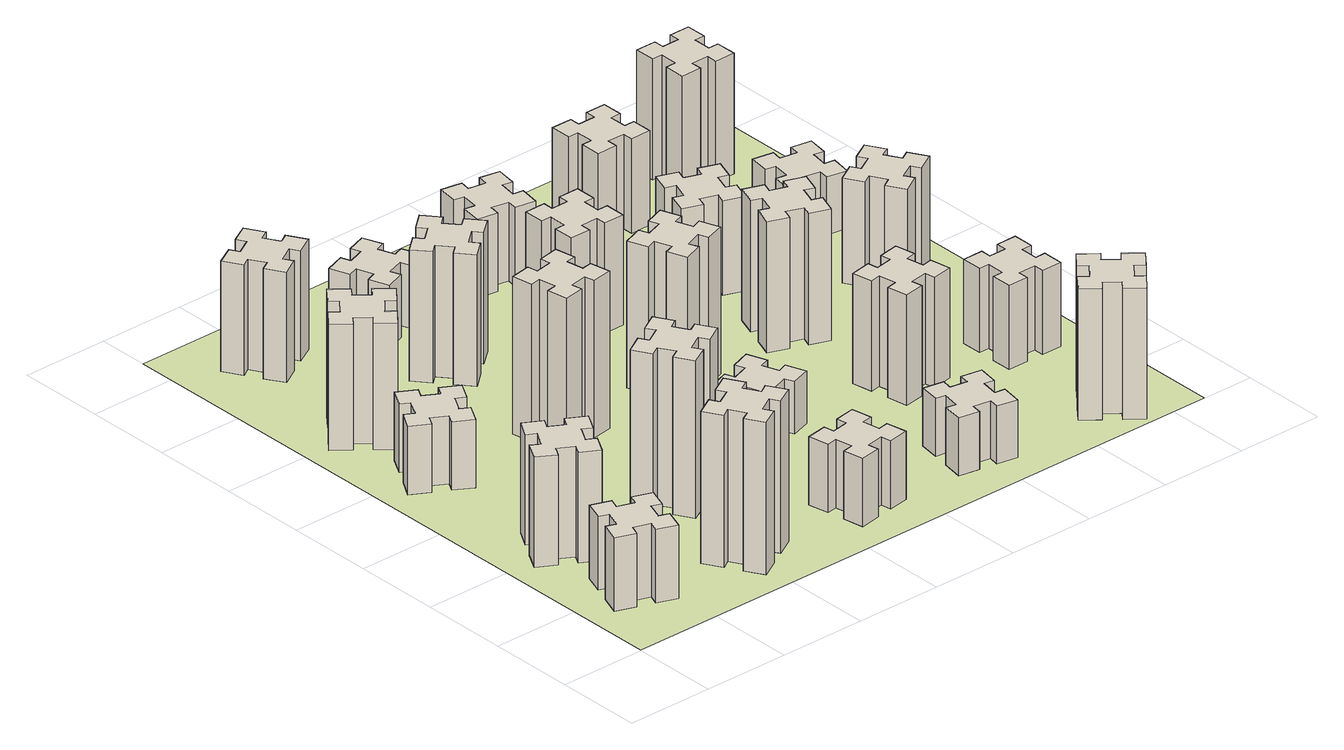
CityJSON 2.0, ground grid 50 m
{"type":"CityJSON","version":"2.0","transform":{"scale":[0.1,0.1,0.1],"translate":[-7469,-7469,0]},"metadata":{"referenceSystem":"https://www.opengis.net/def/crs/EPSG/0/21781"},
"CityObjects":{
"building1":{"type":"Building","attributes":{"class":"1000","function":"1000","usage":"1000","yearOfConstruction":2016,"roofType":"1000","measuredHeight":42,"storeysAboveGround":30,"storeysBelowGround":0},"geometry":[{"type":"Solid","lod":"1","boundaries":[[[[0,1,2,3,4,5,6,7,8,9,10,11,12,13,14,15,16,17,18,19]],[[17,16,20,21]],[[16,15,22,20]],[[15,14,23,22]],[[14,13,24,23]],[[13,12,25,24]],[[12,11,26,25]],[[11,10,27,26]],[[10,9,28,27]],[[9,8,29,28]],[[8,7,30,29]],[[7,6,31,30]],[[6,5,32,31]],[[5,4,33,32]],[[4,3,34,33]],[[3,2,35,34]],[[2,1,36,35]],[[1,0,37,36]],[[0,19,38,37]],[[19,18,39,38]],[[18,17,21,39]],[[24,25,26,27,28,29,30,31,32,33,34,35,36,37,38,39,21,20,22,23]]]]}]},
"building2":{"type":"Building","attributes":{"class":"1000","function":"1000","usage":"1000","yearOfConstruction":2016,"roofType":"1000","measuredHeight":63,"storeysAboveGround":30,"storeysBelowGround":0},"geometry":[{"type":"Solid","lod":"1","boundaries":[[[[40,41,42,43,44,45,46,47,48,49,50,51,52,53,54,55,56,57,58,59]],[[57,56,60,61]],[[56,55,62,60]],[[55,54,63,62]],[[54,53,64,63]],[[53,52,65,64]],[[52,51,66,65]],[[51,50,67,66]],[[50,49,68,67]],[[49,48,69,68]],[[48,47,70,69]],[[47,46,71,70]],[[46,45,72,71]],[[45,44,73,72]],[[44,43,74,73]],[[43,42,75,74]],[[42,41,76,75]],[[41,40,77,76]],[[40,59,78,77]],[[59,58,79,78]],[[58,57,61,79]],[[64,65,66,67,68,69,70,71,72,73,74,75,76,77,78,79,61,60,62,63]]]]}]},
"building3":{"type":"Building","attributes":{"class":"1000","function":"1000","usage":"1000","yearOfConstruction":2016,"roofType":"1000","measuredHeight":39,"storeysAboveGround":30,"storeysBelowGround":0},"geometry":[{"type":"Solid","lod":"1","boundaries":[[[[80,81,82,83,84,85,86,87,88,89,90,91,92,93,94,95,96,97,98,99]],[[97,96,100,101]],[[96,95,102,100]],[[95,94,103,102]],[[94,93,104,103]],[[93,92,105,104]],[[92,91,106,105]],[[91,90,107,106]],[[90,89,108,107]],[[89,88,109,108]],[[88,87,110,109]],[[87,86,111,110]],[[86,85,112,111]],[[85,84,113,112]],[[84,83,114,113]],[[83,82,115,114]],[[82,81,116,115]],[[81,80,117,116]],[[80,99,118,117]],[[99,98,119,118]],[[98,97,101,119]],[[104,105,106,107,108,109,110,111,112,113,114,115,116,117,118,119,101,100,102,103]]]]}]},
"building4":{"type":"Building","attributes":{"class":"1000","function":"1000","usage":"1000","yearOfConstruction":2016,"roofType":"1000","measuredHeight":72,"storeysAboveGround":30,"storeysBelowGround":0},"geometry":[{"type":"Solid","lod":"1","boundaries":[[[[120,121,122,123,124,125,126,127,128,129,130,131,132,133,134,135,136,137,138,139]],[[137,136,140,141]],[[136,135,142,140]],[[135,134,143,142]],[[134,133,144,143]],[[133,132,145,144]],[[132,131,146,145]],[[131,130,147,146]],[[130,129,148,147]],[[129,128,149,148]],[[128,127,150,149]],[[127,126,151,150]],[[126,125,152,151]],[[125,124,153,152]],[[124,123,154,153]],[[123,122,155,154]],[[122,121,156,155]],[[121,120,157,156]],[[120,139,158,157]],[[139,138,159,158]],[[138,137,141,159]],[[144,145,146,147,148,149,150,151,152,153,154,155,156,157,158,159,141,140,142,143]]]]}]},
"building5":{"type":"Building","attributes":{"class":"1000","function":"1000","usage":"1000","yearOfConstruction":2016,"roofType":"1000","measuredHeight":87,"storeysAboveGround":30,"storeysBelowGround":0},"geometry":[{"type":"Solid","lod":"1","boundaries":[[[[160,161,162,163,164,165,166,167,168,169,170,171,172,173,174,175,176,177,178,179]],[[177,176,180,181]],[[176,175,182,180]],[[175,174,183,182]],[[174,173,184,183]],[[173,172,185,184]],[[172,171,186,185]],[[171,170,187,186]],[[170,169,188,187]],[[169,168,189,188]],[[168,167,190,189]],[[167,166,191,190]],[[166,165,192,191]],[[165,164,193,192]],[[164,163,194,193]],[[163,162,195,194]],[[162,161,196,195]],[[161,160,197,196]],[[160,179,198,197]],[[179,178,199,198]],[[178,177,181,199]],[[184,185,186,187,188,189,190,191,192,193,194,195,196,197,198,199,181,180,182,183]]]]}]},
"building6":{"type":"Building","attributes":{"class":"1000","function":"1000","usage":"1000","yearOfConstruction":2016,"roofType":"1000","measuredHeight":90,"storeysAboveGround":30,"storeysBelowGround":0},"geometry":[{"type":"Solid","lod":"1","boundaries":[[[[200,201,202,203,204,205,206,207,208,209,210,211,212,213,214,215,216,217,218,219]],[[217,216,220,221]],[[216,215,222,220]],[[215,214,223,222]],[[214,213,224,223]],[[213,212,225,224]],[[212,211,226,225]],[[211,210,227,226]],[[210,209,228,227]],[[209,208,229,228]],[[208,207,230,229]],[[207,206,231,230]],[[206,205,232,231]],[[205,204,233,232]],[[204,203,234,233]],[[203,202,235,234]],[[202,201,236,235]],[[201,200,237,236]],[[200,219,238,237]],[[219,218,239,238]],[[218,217,221,239]],[[224,225,226,227,228,229,230,231,232,233,234,235,236,237,238,239,221,220,222,223]]]]}]},
"building7":{"type":"Building","attributes":{"class":"1000","function":"1000","usage":"1000","yearOfConstruction":2016,"roofType":"1000","measuredHeight":63,"storeysAboveGround":30,"storeysBelowGround":0},"geometry":[{"type":"Solid","lod":"1","boundaries":[[[[240,241,242,243,244,245,246,247,248,249,250,251,252,253,254,255,256,257,258,259]],[[257,256,260,261]],[[256,255,262,260]],[[255,254,263,262]],[[254,253,264,263]],[[253,252,265,264]],[[252,251,266,265]],[[251,250,267,266]],[[250,249,268,267]],[[249,248,269,268]],[[248,247,270,269]],[[247,246,271,270]],[[246,245,272,271]],[[245,244,273,272]],[[244,243,274,273]],[[243,242,275,274]],[[242,241,276,275]],[[241,240,277,276]],[[240,259,278,277]],[[259,258,279,278]],[[258,257,261,279]],[[264,265,266,267,268,269,270,271,272,273,274,275,276,277,278,279,261,260,262,263]]]]}]},
"building8":{"type":"Building","attributes":{"class":"1000","function":"1000","usage":"1000","yearOfConstruction":2016,"roofType":"1000","measuredHeight":90,"storeysAboveGround":30,"storeysBelowGround":0},"geometry":[{"type":"Solid","lod":"1","boundaries":[[[[280,281,282,283,284,285,286,287,288,289,290,291,292,293,294,295,296,297,298,299]],[[297,296,300,301]],[[296,295,302,300]],[[295,294,303,302]],[[294,293,304,303]],[[293,292,305,304]],[[292,291,306,305]],[[291,290,307,306]],[[290,289,308,307]],[[289,288,309,308]],[[288,287,310,309]],[[287,286,311,310]],[[286,285,312,311]],[[285,284,313,312]],[[284,283,314,313]],[[283,282,315,314]],[[282,281,316,315]],[[281,280,317,316]],[[280,299,318,317]],[[299,298,319,318]],[[298,297,301,319]],[[304,305,306,307,308,309,310,311,312,313,314,315,316,317,318,319,301,300,302,303]]]]}]},
"building9":{"type":"Building","attributes":{"class":"1000","function":"1000","usage":"1000","yearOfConstruction":2016,"roofType":"1000","measuredHeight":39,"storeysAboveGround":30,"storeysBelowGround":0},"geometry":[{"type":"Solid","lod":"1","boundaries":[[[[320,321,322,323,324,325,326,327,328,329,330,331,332,333,334,335,336,337,338,339]],[[337,336,340,341]],[[336,335,342,340]],[[335,334,343,342]],[[334,333,344,343]],[[333,332,345,344]],[[332,331,346,345]],[[331,330,347,346]],[[330,329,348,347]],[[329,328,349,348]],[[328,327,350,349]],[[327,326,351,350]],[[326,325,352,351]],[[325,324,353,352]],[[324,323,354,353]],[[323,322,355,354]],[[322,321,356,355]],[[321,320,357,356]],[[320,339,358,357]],[[339,338,359,358]],[[338,337,341,359]],[[344,345,346,347,348,349,350,351,352,353,354,355,356,357,358,359,341,340,342,343]]]]}]},
"building10":{"type":"Building","attributes":{"class":"1000","function":"1000","usage":"1000","yearOfConstruction":2016,"roofType":"1000","measuredHeight":75,"storeysAboveGround":30,"storeysBelowGround":0},"geometry":[{"type":"Solid","lod":"1","boundaries":[[[[360,361,362,363,364,365,366,367,368,369,370,371,372,373,374,375,376,377,378,379]],[[377,376,380,381]],[[376,375,382,380]],[[375,374,383,382]],[[374,373,384,383]],[[373,372,385,384]],[[372,371,386,385]],[[371,370,387,386]],[[370,369,388,387]],[[369,368,389,388]],[[368,367,390,389]],[[367,366,391,390]],[[366,365,392,391]],[[365,364,393,392]],[[364,363,394,393]],[[363,362,395,394]],[[362,361,396,395]],[[361,360,397,396]],[[360,379,398,397]],[[379,378,399,398]],[[378,377,381,399]],[[384,385,386,387,388,389,390,391,392,393,394,395,396,397,398,399,381,380,382,383]]]]}]},
"building11":{"type":"Building","attributes":{"class":"1000","function":"1000","usage":"1000","yearOfConstruction":2016,"roofType":"1000","measuredHeight":36,"storeysAboveGround":30,"storeysBelowGround":0},"geometry":[{"type":"Solid","lod":"1","boundaries":[[[[400,401,402,403,404,405,406,407,408,409,410,411,412,413,414,415,416,417,418,419]],[[417,416,420,421]],[[416,415,422,420]],[[415,414,423,422]],[[414,413,424,423]],[[413,412,425,424]],[[412,411,426,425]],[[411,410,427,426]],[[410,409,428,427]],[[409,408,429,428]],[[408,407,430,429]],[[407,406,431,430]],[[406,405,432,431]],[[405,404,433,432]],[[404,403,434,433]],[[403,402,435,434]],[[402,401,436,435]],[[401,400,437,436]],[[400,419,438,437]],[[419,418,439,438]],[[418,417,421,439]],[[424,425,426,427,428,429,430,431,432,433,434,435,436,437,438,439,421,420,422,423]]]]}]},
"building12":{"type":"Building","attributes":{"class":"1000","function":"1000","usage":"1000","yearOfConstruction":2016,"roofType":"1000","measuredHeight":30,"storeysAboveGround":30,"storeysBelowGround":0},"geometry":[{"type":"Solid","lod":"1","boundaries":[[[[440,441,442,443,444,445,446,447,448,449,450,451,452,453,454,455,456,457,458,459]],[[457,456,460,461]],[[456,455,462,460]],[[455,454,463,462]],[[454,453,464,463]],[[453,452,465,464]],[[452,451,466,465]],[[451,450,467,466]],[[450,449,468,467]],[[449,448,469,468]],[[448,447,470,469]],[[447,446,471,470]],[[446,445,472,471]],[[445,444,473,472]],[[444,443,474,473]],[[443,442,475,474]],[[442,441,476,475]],[[441,440,477,476]],[[440,459,478,477]],[[459,458,479,478]],[[458,457,461,479]],[[464,465,466,467,468,469,470,471,472,473,474,475,476,477,478,479,461,460,462,463]]]]}]},
"building13":{"type":"Building","attributes":{"class":"1000","function":"1000","usage":"1000","yearOfConstruction":2016,"roofType":"1000","measuredHeight":84,"storeysAboveGround":30,"storeysBelowGround":0},"geometry":[{"type":"Solid","lod":"1","boundaries":[[[[480,481,482,483,484,485,486,487,488,489,490,491,492,493,494,495,496,497,498,499]],[[497,496,500,501]],[[496,495,502,500]],[[495,494,503,502]],[[494,493,504,503]],[[493,492,505,504]],[[492,491,506,505]],[[491,490,507,506]],[[490,489,508,507]],[[489,488,509,508]],[[488,487,510,509]],[[487,486,511,510]],[[486,485,512,511]],[[485,484,513,512]],[[484,483,514,513]],[[483,482,515,514]],[[482,481,516,515]],[[481,480,517,516]],[[480,499,518,517]],[[499,498,519,518]],[[498,497,501,519]],[[504,505,506,507,508,509,510,511,512,513,514,515,516,517,518,519,501,500,502,503]]]]}]},
"building14":{"type":"Building","attributes":{"class":"1000","function":"1000","usage":"1000","yearOfConstruction":2016,"roofType":"1000","measuredHeight":33,"storeysAboveGround":30,"storeysBelowGround":0},"geometry":[{"type":"Solid","lod":"1","boundaries":[[[[520,521,522,523,524,525,526,527,528,529,530,531,532,533,534,535,536,537,538,539]],[[537,536,540,541]],[[536,535,542,540]],[[535,534,543,542]],[[534,533,544,543]],[[533,532,545,544]],[[532,531,546,545]],[[531,530,547,546]],[[530,529,548,547]],[[529,528,549,548]],[[528,527,550,549]],[[527,526,551,550]],[[526,525,552,551]],[[525,524,553,552]],[[524,523,554,553]],[[523,522,555,554]],[[522,521,556,555]],[[521,520,557,556]],[[520,539,558,557]],[[539,538,559,558]],[[538,537,541,559]],[[544,545,546,547,548,549,550,551,552,553,554,555,556,557,558,559,541,540,542,543]]]]}]},
"building15":{"type":"Building","attributes":{"class":"1000","function":"1000","usage":"1000","yearOfConstruction":2016,"roofType":"1000","measuredHeight":63,"storeysAboveGround":30,"storeysBelowGround":0},"geometry":[{"type":"Solid","lod":"1","boundaries":[[[[560,561,562,563,564,565,566,567,568,569,570,571,572,573,574,575,576,577,578,579]],[[577,576,580,581]],[[576,575,582,580]],[[575,574,583,582]],[[574,573,584,583]],[[573,572,585,584]],[[572,571,586,585]],[[571,570,587,586]],[[570,569,588,587]],[[569,568,589,588]],[[568,567,590,589]],[[567,566,591,590]],[[566,565,592,591]],[[565,564,593,592]],[[564,563,594,593]],[[563,562,595,594]],[[562,561,596,595]],[[561,560,597,596]],[[560,579,598,597]],[[579,578,599,598]],[[578,577,581,599]],[[584,585,586,587,588,589,590,591,592,593,594,595,596,597,598,599,581,580,582,583]]]]}]},
"building16":{"type":"Building","attributes":{"class":"1000","function":"1000","usage":"1000","yearOfConstruction":2016,"roofType":"1000","measuredHeight":45,"storeysAboveGround":30,"storeysBelowGround":0},"geometry":[{"type":"Solid","lod":"1","boundaries":[[[[600,601,602,603,604,605,606,607,608,609,610,611,612,613,614,615,616,617,618,619]],[[617,616,620,621]],[[616,615,622,620]],[[615,614,623,622]],[[614,613,624,623]],[[613,612,625,624]],[[612,611,626,625]],[[611,610,627,626]],[[610,609,628,627]],[[609,608,629,628]],[[608,607,630,629]],[[607,606,631,630]],[[606,605,632,631]],[[605,604,633,632]],[[604,603,634,633]],[[603,602,635,634]],[[602,601,636,635]],[[601,600,637,636]],[[600,619,638,637]],[[619,618,639,638]],[[618,617,621,639]],[[624,625,626,627,628,629,630,631,632,633,634,635,636,637,638,639,621,620,622,623]]]]}]},
"building17":{"type":"Building","attributes":{"class":"1000","function":"1000","usage":"1000","yearOfConstruction":2016,"roofType":"1000","measuredHeight":63,"storeysAboveGround":30,"storeysBelowGround":0},"geometry":[{"type":"Solid","lod":"1","boundaries":[[[[640,641,642,643,644,645,646,647,648,649,650,651,652,653,654,655,656,657,658,659]],[[657,656,660,661]],[[656,655,662,660]],[[655,654,663,662]],[[654,653,664,663]],[[653,652,665,664]],[[652,651,666,665]],[[651,650,667,666]],[[650,649,668,667]],[[649,648,669,668]],[[648,647,670,669]],[[647,646,671,670]],[[646,645,672,671]],[[645,644,673,672]],[[644,643,674,673]],[[643,642,675,674]],[[642,641,676,675]],[[641,640,677,676]],[[640,659,678,677]],[[659,658,679,678]],[[658,657,661,679]],[[664,665,666,667,668,669,670,671,672,673,674,675,676,677,678,679,661,660,662,663]]]]}]},
"building18":{"type":"Building","attributes":{"class":"1000","function":"1000","usage":"1000","yearOfConstruction":2016,"roofType":"1000","measuredHeight":75,"storeysAboveGround":30,"storeysBelowGround":0},"geometry":[{"type":"Solid","lod":"1","boundaries":[[[[680,681,682,683,684,685,686,687,688,689,690,691,692,693,694,695,696,697,698,699]],[[697,696,700,701]],[[696,695,702,700]],[[695,694,703,702]],[[694,693,704,703]],[[693,692,705,704]],[[692,691,706,705]],[[691,690,707,706]],[[690,689,708,707]],[[689,688,709,708]],[[688,687,710,709]],[[687,686,711,710]],[[686,685,712,711]],[[685,684,713,712]],[[684,683,714,713]],[[683,682,715,714]],[[682,681,716,715]],[[681,680,717,716]],[[680,699,718,717]],[[699,698,719,718]],[[698,697,701,719]],[[704,705,706,707,708,709,710,711,712,713,714,715,716,717,718,719,701,700,702,703]]]]}]},
"building19":{"type":"Building","attributes":{"class":"1000","function":"1000","usage":"1000","yearOfConstruction":2016,"roofType":"1000","measuredHeight":54,"storeysAboveGround":30,"storeysBelowGround":0},"geometry":[{"type":"Solid","lod":"1","boundaries":[[[[720,721,722,723,724,725,726,727,728,729,730,731,732,733,734,735,736,737,738,739]],[[737,736,740,741]],[[736,735,742,740]],[[735,734,743,742]],[[734,733,744,743]],[[733,732,745,744]],[[732,731,746,745]],[[731,730,747,746]],[[730,729,748,747]],[[729,728,749,748]],[[728,727,750,749]],[[727,726,751,750]],[[726,725,752,751]],[[725,724,753,752]],[[724,723,754,753]],[[723,722,755,754]],[[722,721,756,755]],[[721,720,757,756]],[[720,739,758,757]],[[739,738,759,758]],[[738,737,741,759]],[[744,745,746,747,748,749,750,751,752,753,754,755,756,757,758,759,741,740,742,743]]]]}]},
"building20":{"type":"Building","attributes":{"class":"1000","function":"1000","usage":"1000","yearOfConstruction":2016,"roofType":"1000","measuredHeight":75,"storeysAboveGround":30,"storeysBelowGround":0},"geometry":[{"type":"Solid","lod":"1","boundaries":[[[[760,761,762,763,764,765,766,767,768,769,770,771,772,773,774,775,776,777,778,779]],[[777,776,780,781]],[[776,775,782,780]],[[775,774,783,782]],[[774,773,784,783]],[[773,772,785,784]],[[772,771,786,785]],[[771,770,787,786]],[[770,769,788,787]],[[769,768,789,788]],[[768,767,790,789]],[[767,766,791,790]],[[766,765,792,791]],[[765,764,793,792]],[[764,763,794,793]],[[763,762,795,794]],[[762,761,796,795]],[[761,760,797,796]],[[760,779,798,797]],[[779,778,799,798]],[[778,777,781,799]],[[784,785,786,787,788,789,790,791,792,793,794,795,796,797,798,799,781,780,782,783]]]]}]},
"building21":{"type":"Building","attributes":{"class":"1000","function":"1000","usage":"1000","yearOfConstruction":2016,"roofType":"1000","measuredHeight":54,"storeysAboveGround":30,"storeysBelowGround":0},"geometry":[{"type":"Solid","lod":"1","boundaries":[[[[800,801,802,803,804,805,806,807,808,809,810,811,812,813,814,815,816,817,818,819]],[[817,816,820,821]],[[816,815,822,820]],[[815,814,823,822]],[[814,813,824,823]],[[813,812,825,824]],[[812,811,826,825]],[[811,810,827,826]],[[810,809,828,827]],[[809,808,829,828]],[[808,807,830,829]],[[807,806,831,830]],[[806,805,832,831]],[[805,804,833,832]],[[804,803,834,833]],[[803,802,835,834]],[[802,801,836,835]],[[801,800,837,836]],[[800,819,838,837]],[[819,818,839,838]],[[818,817,821,839]],[[824,825,826,827,828,829,830,831,832,833,834,835,836,837,838,839,821,820,822,823]]]]}]},
"building22":{"type":"Building","attributes":{"class":"1000","function":"1000","usage":"1000","yearOfConstruction":2016,"roofType":"1000","measuredHeight":48,"storeysAboveGround":30,"storeysBelowGround":0},"geometry":[{"type":"Solid","lod":"1","boundaries":[[[[840,841,842,843,844,845,846,847,848,849,850,851,852,853,854,855,856,857,858,859]],[[857,856,860,861]],[[856,855,862,860]],[[855,854,863,862]],[[854,853,864,863]],[[853,852,865,864]],[[852,851,866,865]],[[851,850,867,866]],[[850,849,868,867]],[[849,848,869,868]],[[848,847,870,869]],[[847,846,871,870]],[[846,845,872,871]],[[845,844,873,872]],[[844,843,874,873]],[[843,842,875,874]],[[842,841,876,875]],[[841,840,877,876]],[[840,859,878,877]],[[859,858,879,878]],[[858,857,861,879]],[[864,865,866,867,868,869,870,871,872,873,874,875,876,877,878,879,861,860,862,863]]]]}]},
"building23":{"type":"Building","attributes":{"class":"1000","function":"1000","usage":"1000","yearOfConstruction":2016,"roofType":"1000","measuredHeight":60,"storeysAboveGround":30,"storeysBelowGround":0},"geometry":[{"type":"Solid","lod":"1","boundaries":[[[[880,881,882,883,884,885,886,887,888,889,890,891,892,893,894,895,896,897,898,899]],[[897,896,900,901]],[[896,895,902,900]],[[895,894,903,902]],[[894,893,904,903]],[[893,892,905,904]],[[892,891,906,905]],[[891,890,907,906]],[[890,889,908,907]],[[889,888,909,908]],[[888,887,910,909]],[[887,886,911,910]],[[886,885,912,911]],[[885,884,913,912]],[[884,883,914,913]],[[883,882,915,914]],[[882,881,916,915]],[[881,880,917,916]],[[880,899,918,917]],[[899,898,919,918]],[[898,897,901,919]],[[904,905,906,907,908,909,910,911,912,913,914,915,916,917,918,919,901,900,902,903]]]]}]},
"building24":{"type":"Building","attributes":{"class":"1000","function":"1000","usage":"1000","yearOfConstruction":2016,"roofType":"1000","measuredHeight":33,"storeysAboveGround":30,"storeysBelowGround":0},"geometry":[{"type":"Solid","lod":"1","boundaries":[[[[920,921,922,923,924,925,926,927,928,929,930,931,932,933,934,935,936,937,938,939]],[[937,936,940,941]],[[936,935,942,940]],[[935,934,943,942]],[[934,933,944,943]],[[933,932,945,944]],[[932,931,946,945]],[[931,930,947,946]],[[930,929,948,947]],[[929,928,949,948]],[[928,927,950,949]],[[927,926,951,950]],[[926,925,952,951]],[[925,924,953,952]],[[924,923,954,953]],[[923,922,955,954]],[[922,921,956,955]],[[921,920,957,956]],[[920,939,958,957]],[[939,938,959,958]],[[938,937,941,959]],[[944,945,946,947,948,949,950,951,952,953,954,955,956,957,958,959,941,940,942,943]]]]}]},
"building25":{"type":"Building","attributes":{"class":"1000","function":"1000","usage":"1000","yearOfConstruction":2016,"roofType":"1000","measuredHeight":69,"storeysAboveGround":30,"storeysBelowGround":0},"geometry":[{"type":"Solid","lod":"1","boundaries":[[[[960,961,962,963,964,965,966,967,968,969,970,971,972,973,974,975,976,977,978,979]],[[977,976,980,981]],[[976,975,982,980]],[[975,974,983,982]],[[974,973,984,983]],[[973,972,985,984]],[[972,971,986,985]],[[971,970,987,986]],[[970,969,988,987]],[[969,968,989,988]],[[968,967,990,989]],[[967,966,991,990]],[[966,965,992,991]],[[965,964,993,992]],[[964,963,994,993]],[[963,962,995,994]],[[962,961,996,995]],[[961,960,997,996]],[[960,979,998,997]],[[979,978,999,998]],[[978,977,981,999]],[[984,985,986,987,988,989,990,991,992,993,994,995,996,997,998,999,981,980,982,983]]]]}]},
"landuse1":{"type":"LandUse","attributes":{"name":"plot1","function":"1010"},"geometry":[{"type":"MultiSurface","lod":"1","boundaries":[[[1000,1001,1002,1003]]]}]}
},
"vertices":[
[462,391,0],[496,485,0],[552,464,0],[593,577,0],[480,618,0],[460,562,0],[366,596,0],[387,652,0],[274,693,0],[233,580,0],[289,560,0],[255,466,0],[199,487,0],[157,374,0],[270,333,0],[291,389,0],[385,355,0],[364,299,0],[477,257,0],[518,370,0],[385,355,420],[364,299,420],[291,389,420],[270,333,420],[157,374,420],[199,487,420],[255,466,420],[289,560,420],[233,580,420],[274,693,420],[387,652,420],[366,596,420],[460,562,420],[480,618,420],[593,577,420],[552,464,420],[496,485,420],[462,391,420],[518,370,420],[477,257,420],
[446,917,0],[496,1004,0],[548,974,0],[608,1078,0],[504,1138,0],[474,1086,0],[387,1136,0],[417,1188,0],[313,1248,0],[253,1144,0],[305,1114,0],[255,1027,0],[203,1057,0],[143,953,0],[247,893,0],[277,945,0],[364,895,0],[334,843,0],[438,783,0],[498,887,0],[364,895,630],[334,843,630],[277,945,630],[247,893,630],[143,953,630],[203,1057,630],[255,1027,630],[305,1114,630],[253,1144,630],[313,1248,630],[417,1188,630],[387,1136,630],[474,1086,630],[504,1138,630],[608,1078,630],[548,974,630],[496,1004,630],[446,917,630],[498,887,630],[438,783,630],
[277,1885,0],[364,1835,0],[334,1783,0],[438,1723,0],[498,1827,0],[446,1857,0],[496,1944,0],[548,1914,0],[608,2018,0],[504,2078,0],[474,2026,0],[387,2076,0],[417,2128,0],[313,2188,0],[253,2084,0],[305,2054,0],[255,1967,0],[203,1997,0],[143,1893,0],[247,1833,0],[255,1967,390],[203,1997,390],[305,2054,390],[253,2084,390],[313,2188,390],[417,2128,390],[387,2076,390],[474,2026,390],[504,2078,390],[608,2018,390],[548,1914,390],[496,1944,390],[446,1857,390],[498,1827,390],[438,1723,390],[334,1783,390],[364,1835,390],[277,1885,390],[247,1833,390],[143,1893,390],
[427,2386,0],[492,2463,0],[538,2424,0],[615,2516,0],[523,2593,0],[484,2547,0],[408,2612,0],[446,2658,0],[354,2735,0],[277,2643,0],[323,2604,0],[259,2528,0],[213,2566,0],[136,2474,0],[228,2397,0],[266,2443,0],[343,2379,0],[304,2333,0],[396,2256,0],[473,2348,0],[343,2379,720],[304,2333,720],[266,2443,720],[228,2397,720],[136,2474,720],[213,2566,720],[259,2528,720],[323,2604,720],[277,2643,720],[354,2735,720],[446,2658,720],[408,2612,720],[484,2547,720],[523,2593,720],[615,2516,720],[538,2424,720],[492,2463,720],[427,2386,720],[473,2348,720],[396,2256,720],
[1004,496,0],[917,446,0],[887,498,0],[783,438,0],[843,334,0],[895,364,0],[945,277,0],[893,247,0],[953,143,0],[1057,203,0],[1027,255,0],[1114,305,0],[1144,253,0],[1248,313,0],[1188,417,0],[1136,387,0],[1086,474,0],[1138,504,0],[1078,608,0],[974,548,0],[1086,474,870],[1138,504,870],[1136,387,870],[1188,417,870],[1248,313,870],[1144,253,870],[1114,305,870],[1027,255,870],[1057,203,870],[953,143,870],[893,247,870],[945,277,870],[895,364,870],[843,334,870],[783,438,870],[887,498,870],[917,446,870],[1004,496,870],[974,548,870],[1078,608,870],
[995,1004,0],[1045,917,0],[993,887,0],[1053,783,0],[1157,843,0],[1127,895,0],[1214,945,0],[1244,893,0],[1348,953,0],[1288,1057,0],[1236,1027,0],[1186,1114,0],[1238,1144,0],[1178,1248,0],[1074,1188,0],[1104,1136,0],[1017,1086,0],[987,1138,0],[883,1078,0],[943,974,0],[1017,1086,900],[987,1138,900],[1104,1136,900],[1074,1188,900],[1178,1248,900],[1238,1144,900],[1186,1114,900],[1236,1027,900],[1288,1057,900],[1348,953,900],[1244,893,900],[1214,945,900],[1127,895,900],[1157,843,900],[1053,783,900],[993,887,900],[1045,917,900],[995,1004,900],[943,974,900],[883,1078,900],
[464,3456,0],[377,3406,0],[347,3458,0],[243,3398,0],[303,3294,0],[355,3324,0],[405,3237,0],[353,3207,0],[413,3103,0],[517,3163,0],[487,3215,0],[574,3265,0],[604,3213,0],[708,3273,0],[648,3377,0],[596,3347,0],[546,3434,0],[598,3464,0],[538,3568,0],[434,3508,0],[546,3434,630],[598,3464,630],[596,3347,630],[648,3377,630],[708,3273,630],[604,3213,630],[574,3265,630],[487,3215,630],[517,3163,630],[413,3103,630],[353,3207,630],[405,3237,630],[355,3324,630],[303,3294,630],[243,3398,630],[347,3458,630],[377,3406,630],[464,3456,630],[434,3508,630],[538,3568,630],
[1232,1825,0],[1215,1924,0],[1274,1934,0],[1253,2052,0],[1135,2031,0],[1145,1972,0],[1047,1955,0],[1037,2014,0],[918,1993,0],[939,1875,0],[998,1885,0],[1016,1787,0],[957,1777,0],[977,1658,0],[1096,1679,0],[1085,1738,0],[1184,1756,0],[1194,1697,0],[1312,1717,0],[1291,1836,0],[1184,1756,900],[1194,1697,900],[1085,1738,900],[1096,1679,900],[977,1658,900],[957,1777,900],[1016,1787,900],[998,1885,900],[939,1875,900],[918,1993,900],[1037,2014,900],[1047,1955,900],[1145,1972,900],[1135,2031,900],[1253,2052,900],[1274,1934,900],[1215,1924,900],[1232,1825,900],[1291,1836,900],[1312,1717,900],
[1638,405,0],[1656,307,0],[1597,297,0],[1617,178,0],[1736,199,0],[1725,258,0],[1824,276,0],[1834,217,0],[1952,237,0],[1931,356,0],[1872,345,0],[1855,444,0],[1914,454,0],[1893,572,0],[1775,551,0],[1785,492,0],[1687,475,0],[1677,534,0],[1558,513,0],[1579,395,0],[1687,475,390],[1677,534,390],[1785,492,390],[1775,551,390],[1893,572,390],[1914,454,390],[1855,444,390],[1872,345,390],[1931,356,390],[1952,237,390],[1834,217,390],[1824,276,390],[1725,258,390],[1736,199,390],[1617,178,390],[1597,297,390],[1656,307,390],[1638,405,390],[1579,395,390],[1558,513,390],
[1148,2579,0],[1224,2643,0],[1263,2597,0],[1355,2674,0],[1278,2766,0],[1232,2728,0],[1167,2804,0],[1213,2843,0],[1136,2935,0],[1044,2858,0],[1083,2812,0],[1006,2747,0],[968,2793,0],[876,2716,0],[953,2624,0],[999,2663,0],[1063,2586,0],[1017,2548,0],[1094,2456,0],[1186,2533,0],[1063,2586,750],[1017,2548,750],[999,2663,750],[953,2624,750],[876,2716,750],[968,2793,750],[1006,2747,750],[1083,2812,750],[1044,2858,750],[1136,2935,750],[1213,2843,750],[1167,2804,750],[1232,2728,750],[1278,2766,750],[1355,2674,750],[1263,2597,750],[1224,2643,750],[1148,2579,750],[1186,2533,750],[1094,2456,750],
[995,3245,0],[1029,3151,0],[973,3130,0],[1014,3017,0],[1127,3059,0],[1106,3115,0],[1200,3149,0],[1220,3093,0],[1333,3134,0],[1292,3247,0],[1236,3226,0],[1202,3320,0],[1258,3340,0],[1217,3453,0],[1104,3412,0],[1125,3356,0],[1031,3322,0],[1010,3378,0],[897,3337,0],[939,3224,0],[1031,3322,360],[1010,3378,360],[1125,3356,360],[1104,3412,360],[1217,3453,360],[1258,3340,360],[1202,3320,360],[1236,3226,360],[1292,3247,360],[1333,3134,360],[1220,3093,360],[1200,3149,360],[1106,3115,360],[1127,3059,360],[1014,3017,360],[973,3130,360],[1029,3151,360],[995,3245,360],[939,3224,360],[897,3337,360],
[1735,1225,0],[1769,1131,0],[1713,1110,0],[1754,997,0],[1867,1039,0],[1846,1095,0],[1940,1129,0],[1960,1073,0],[2073,1114,0],[2032,1227,0],[1976,1206,0],[1942,1300,0],[1998,1320,0],[1957,1433,0],[1844,1392,0],[1865,1336,0],[1771,1302,0],[1750,1358,0],[1637,1317,0],[1679,1204,0],[1771,1302,300],[1750,1358,300],[1865,1336,300],[1844,1392,300],[1957,1433,300],[1998,1320,300],[1942,1300,300],[1976,1206,300],[2032,1227,300],[2073,1114,300],[1960,1073,300],[1940,1129,300],[1846,1095,300],[1867,1039,300],[1754,997,300],[1713,1110,300],[1769,1131,300],[1735,1225,300],[1679,1204,300],[1637,1317,300],
[1976,1846,0],[1942,1940,0],[1998,1960,0],[1957,2073,0],[1844,2032,0],[1865,1976,0],[1771,1942,0],[1750,1998,0],[1637,1957,0],[1679,1844,0],[1735,1865,0],[1769,1771,0],[1713,1750,0],[1754,1637,0],[1867,1679,0],[1846,1735,0],[1940,1769,0],[1960,1713,0],[2073,1754,0],[2032,1867,0],[1940,1769,840],[1960,1713,840],[1846,1735,840],[1867,1679,840],[1754,1637,840],[1713,1750,840],[1769,1771,840],[1735,1865,840],[1679,1844,840],[1637,1957,840],[1750,1998,840],[1771,1942,840],[1865,1976,840],[1844,2032,840],[1957,2073,840],[1998,1960,840],[1942,1940,840],[1976,1846,840],[2032,1867,840],[2073,1754,840],
[2396,444,0],[2378,345,0],[2319,356,0],[2298,237,0],[2417,217,0],[2427,276,0],[2525,258,0],[2515,199,0],[2633,178,0],[2654,297,0],[2595,307,0],[2612,405,0],[2671,395,0],[2692,513,0],[2574,534,0],[2564,475,0],[2465,492,0],[2476,551,0],[2357,572,0],[2337,454,0],[2465,492,330],[2476,551,330],[2564,475,330],[2574,534,330],[2692,513,330],[2671,395,330],[2612,405,330],[2595,307,330],[2654,297,330],[2633,178,330],[2515,199,330],[2525,258,330],[2427,276,330],[2417,217,330],[2298,237,330],[2319,356,330],[2378,345,330],[2396,444,330],[2337,454,330],[2357,572,330],
[1745,2645,0],[1745,2545,0],[1685,2545,0],[1685,2425,0],[1805,2425,0],[1805,2485,0],[1905,2485,0],[1905,2425,0],[2025,2425,0],[2025,2545,0],[1965,2545,0],[1965,2645,0],[2025,2645,0],[2025,2765,0],[1905,2765,0],[1905,2705,0],[1805,2705,0],[1805,2765,0],[1685,2765,0],[1685,2645,0],[1805,2705,630],[1805,2765,630],[1905,2705,630],[1905,2765,630],[2025,2765,630],[2025,2645,630],[1965,2645,630],[1965,2545,630],[2025,2545,630],[2025,2425,630],[1905,2425,630],[1905,2485,630],[1805,2485,630],[1805,2425,630],[1685,2425,630],[1685,2545,630],[1745,2545,630],[1745,2645,630],[1685,2645,630],[1685,2765,630],
[1924,3335,0],[1825,3352,0],[1836,3411,0],[1717,3432,0],[1697,3314,0],[1756,3304,0],[1738,3205,0],[1679,3216,0],[1658,3097,0],[1777,3077,0],[1787,3136,0],[1885,3118,0],[1875,3059,0],[1993,3038,0],[2014,3157,0],[1955,3167,0],[1972,3265,0],[2031,3255,0],[2052,3373,0],[1934,3394,0],[1972,3265,450],[2031,3255,450],[1955,3167,450],[2014,3157,450],[1993,3038,450],[1875,3059,450],[1885,3118,450],[1787,3136,450],[1777,3077,450],[1658,3097,450],[1679,3216,450],[1738,3205,450],[1756,3304,450],[1697,3314,450],[1717,3432,450],[1836,3411,450],[1825,3352,450],[1924,3335,450],[1934,3394,450],[2052,3373,450],
[2665,998,0],[2764,1016,0],[2774,957,0],[2892,977,0],[2871,1096,0],[2812,1085,0],[2795,1184,0],[2854,1194,0],[2833,1312,0],[2715,1291,0],[2725,1232,0],[2627,1215,0],[2617,1274,0],[2498,1253,0],[2519,1135,0],[2578,1145,0],[2596,1047,0],[2537,1037,0],[2557,918,0],[2676,939,0],[2596,1047,630],[2537,1037,630],[2578,1145,630],[2519,1135,630],[2498,1253,630],[2617,1274,630],[2627,1215,630],[2725,1232,630],[2715,1291,630],[2833,1312,630],[2854,1194,630],[2795,1184,630],[2812,1085,630],[2871,1096,630],[2892,977,630],[2774,957,630],[2764,1016,630],[2665,998,630],[2676,939,630],[2557,918,630],
[2682,1771,0],[2716,1865,0],[2772,1844,0],[2813,1957,0],[2700,1998,0],[2680,1942,0],[2586,1976,0],[2607,2032,0],[2494,2073,0],[2453,1960,0],[2509,1940,0],[2475,1846,0],[2419,1867,0],[2377,1754,0],[2490,1713,0],[2511,1769,0],[2605,1735,0],[2584,1679,0],[2697,1637,0],[2738,1750,0],[2605,1735,750],[2584,1679,750],[2511,1769,750],[2490,1713,750],[2377,1754,750],[2419,1867,750],[2475,1846,750],[2509,1940,750],[2453,1960,750],[2494,2073,750],[2607,2032,750],[2586,1976,750],[2680,1942,750],[2700,1998,750],[2813,1957,750],[2772,1844,750],[2716,1865,750],[2682,1771,750],[2738,1750,750],[2697,1637,750],
[2680,2582,0],[2586,2616,0],[2607,2672,0],[2494,2713,0],[2453,2600,0],[2509,2580,0],[2475,2486,0],[2419,2507,0],[2377,2394,0],[2490,2353,0],[2511,2409,0],[2605,2375,0],[2584,2319,0],[2697,2277,0],[2738,2390,0],[2682,2411,0],[2716,2505,0],[2772,2484,0],[2813,2597,0],[2700,2638,0],[2716,2505,540],[2772,2484,540],[2682,2411,540],[2738,2390,540],[2697,2277,540],[2584,2319,540],[2605,2375,540],[2511,2409,540],[2490,2353,540],[2377,2394,540],[2419,2507,540],[2475,2486,540],[2509,2580,540],[2453,2600,540],[2494,2713,540],[2607,2672,540],[2586,2616,540],[2680,2582,540],[2700,2638,540],[2813,2597,540],
[3444,327,0],[3368,392,0],[3406,438,0],[3314,515,0],[3237,423,0],[3283,384,0],[3219,308,0],[3173,346,0],[3096,254,0],[3188,177,0],[3226,223,0],[3303,159,0],[3264,113,0],[3356,36,0],[3433,128,0],[3387,166,0],[3452,243,0],[3498,204,0],[3575,296,0],[3483,373,0],[3452,243,750],[3498,204,750],[3387,166,750],[3433,128,750],[3356,36,750],[3264,113,750],[3303,159,750],[3226,223,750],[3188,177,750],[3096,254,750],[3173,346,750],[3219,308,750],[3283,384,750],[3237,423,750],[3314,515,750],[3406,438,750],[3368,392,750],[3444,327,750],[3483,373,750],[3575,296,750],
[2545,3125,0],[2645,3125,0],[2645,3065,0],[2765,3065,0],[2765,3185,0],[2705,3185,0],[2705,3285,0],[2765,3285,0],[2765,3405,0],[2645,3405,0],[2645,3345,0],[2545,3345,0],[2545,3405,0],[2425,3405,0],[2425,3285,0],[2485,3285,0],[2485,3185,0],[2425,3185,0],[2425,3065,0],[2545,3065,0],[2485,3185,540],[2425,3185,540],[2485,3285,540],[2425,3285,540],[2425,3405,540],[2545,3405,540],[2545,3345,540],[2645,3345,540],[2645,3405,540],[2765,3405,540],[2765,3285,540],[2705,3285,540],[2705,3185,540],[2765,3185,540],[2765,3065,540],[2645,3065,540],[2645,3125,540],[2545,3125,540],[2545,3065,540],[2425,3065,540],
[3385,1125,0],[3285,1125,0],[3285,1185,0],[3165,1185,0],[3165,1065,0],[3225,1065,0],[3225,965,0],[3165,965,0],[3165,845,0],[3285,845,0],[3285,905,0],[3385,905,0],[3385,845,0],[3505,845,0],[3505,965,0],[3445,965,0],[3445,1065,0],[3505,1065,0],[3505,1185,0],[3385,1185,0],[3445,1065,480],[3505,1065,480],[3445,965,480],[3505,965,480],[3505,845,480],[3385,845,480],[3385,905,480],[3285,905,480],[3285,845,480],[3165,845,480],[3165,965,480],[3225,965,480],[3225,1065,480],[3165,1065,480],[3165,1185,480],[3285,1185,480],[3285,1125,480],[3385,1125,480],[3385,1185,480],[3505,1185,480],
[3456,1967,0],[3406,2054,0],[3458,2084,0],[3398,2188,0],[3294,2128,0],[3324,2076,0],[3237,2026,0],[3207,2078,0],[3103,2018,0],[3163,1914,0],[3215,1944,0],[3265,1857,0],[3213,1827,0],[3273,1723,0],[3377,1783,0],[3347,1835,0],[3434,1885,0],[3464,1833,0],[3568,1893,0],[3508,1997,0],[3434,1885,600],[3464,1833,600],[3347,1835,600],[3377,1783,600],[3273,1723,600],[3213,1827,600],[3265,1857,600],[3215,1944,600],[3163,1914,600],[3103,2018,600],[3207,2078,600],[3237,2026,600],[3324,2076,600],[3294,2128,600],[3398,2188,600],[3458,2084,600],[3406,2054,600],[3456,1967,600],[3508,1997,600],[3568,1893,600],
[3267,2496,0],[3365,2478,0],[3355,2419,0],[3473,2398,0],[3494,2517,0],[3435,2527,0],[3452,2625,0],[3511,2615,0],[3532,2733,0],[3414,2754,0],[3404,2695,0],[3305,2712,0],[3316,2771,0],[3197,2792,0],[3177,2674,0],[3236,2664,0],[3218,2565,0],[3159,2576,0],[3138,2457,0],[3257,2437,0],[3218,2565,330],[3159,2576,330],[3236,2664,330],[3177,2674,330],[3197,2792,330],[3316,2771,330],[3305,2712,330],[3404,2695,330],[3414,2754,330],[3532,2733,330],[3511,2615,330],[3452,2625,330],[3435,2527,330],[3494,2517,330],[3473,2398,330],[3355,2419,330],[3365,2478,330],[3267,2496,330],[3257,2437,330],[3138,2457,330],
[3185,3225,0],[3285,3225,0],[3285,3165,0],[3405,3165,0],[3405,3285,0],[3345,3285,0],[3345,3385,0],[3405,3385,0],[3405,3505,0],[3285,3505,0],[3285,3445,0],[3185,3445,0],[3185,3505,0],[3065,3505,0],[3065,3385,0],[3125,3385,0],[3125,3285,0],[3065,3285,0],[3065,3165,0],[3185,3165,0],[3125,3285,690],[3065,3285,690],[3125,3385,690],[3065,3385,690],[3065,3505,690],[3185,3505,690],[3185,3445,690],[3285,3445,690],[3285,3505,690],[3405,3505,690],[3405,3385,690],[3345,3385,690],[3345,3285,690],[3405,3285,690],[3405,3165,690],[3285,3165,690],[3285,3225,690],[3185,3225,690],[3185,3165,690],[3065,3165,690],
[5,3705,0],[3705,3705,0],[3705,5,0],[5,5,0]
]}
